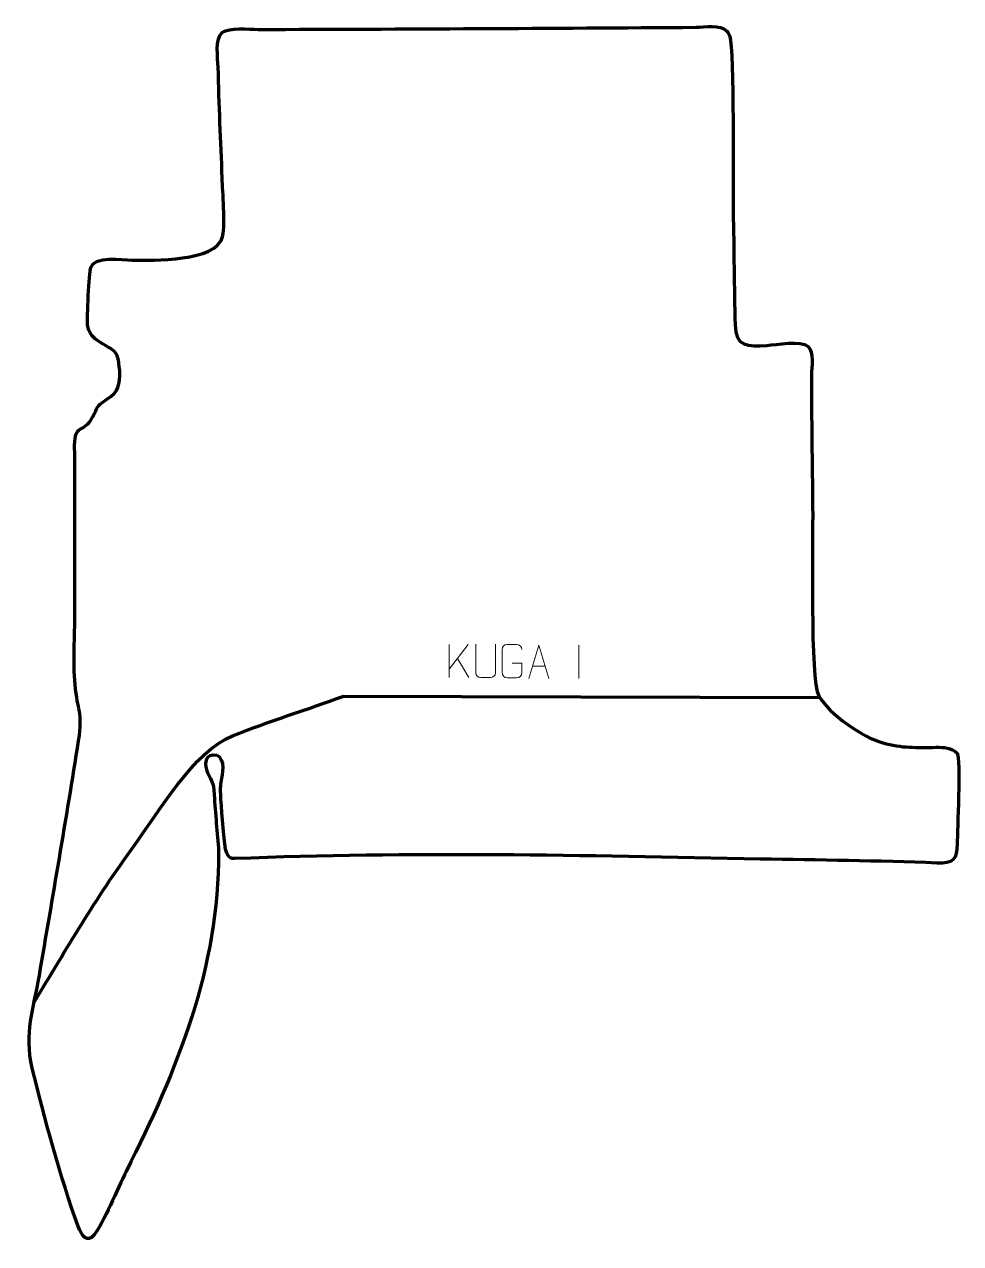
# Model space of a CAD drawing. Header units: millimetres. Extents: x -582 to 119, y -117 to 796.
import ezdxf

# ---------------------------------------------------------------- set-up
doc = ezdxf.new("R2010")
doc.units = ezdxf.units.MM
doc.header["$MEASUREMENT"] = 0
doc.layers.add('layer 2', color=7, linetype='Continuous')
doc.layers.add('layer 3', color=7, linetype='Continuous')

msp = doc.modelspace()

# ---------------------------------------------------------------- linework, layer by layer
at = {"layer": 'layer 2', "color": 142, "lineweight": 158}
msp.add_open_spline([(-574.4305, 63.4786), (-550.0384, 103.4008), (-528.2055, 141.4875), (-500.381, 179.4262), (-500.381, 179.4262), (-481.432, 205.263), (-454.4432, 251.8564), (-425.7327, 263.0621), (-425.7327, 263.0621), (-398.7727, 273.5845), (-369.9335, 282.74), (-342.4827, 292.7366)], degree=3, knots=[0, 0, 0, 0, 0.25, 0.25, 0.25, 0.25, 0.5, 0.5, 0.5, 0.5, 1, 1, 1, 1], dxfattribs=at)
msp.add_open_spline([(-343.4075, 292.7398), (-343.4075, 292.7398), (13.6122, 291.5352), (13.6122, 291.5352)], degree=3, dxfattribs=at)
at = {"layer": 'layer 3', "color": 242, "lineweight": 158}
msp.add_open_spline([(-433.5388, 680.5806), (-433.1727, 670.5249), (-431.3337, 645.7507), (-432.9765, 637.7674), (-432.9765, 637.7674), (-432.9765, 637.7674), (-433.2793, 636.617), (-433.2793, 636.617), (-433.2793, 636.617), (-438.2043, 617.9076), (-485.4607, 618.9878), (-501.1024, 619.3021), (-501.1024, 619.3021), (-508.5996, 619.4528), (-528.9456, 622.5119), (-531.9413, 613.7355), (-531.9413, 613.7355), (-533.3623, 609.5725), (-534.6954, 575.9873), (-534.3289, 570.4239), (-534.3289, 570.4239), (-533.7393, 566.11), (-531.8043, 562.2157), (-526.9109, 558.9259), (-526.9109, 558.9259), (-514.6557, 550.6868), (-511.6528, 553.5563), (-510.3131, 536.5847), (-510.3131, 536.5847), (-510.1567, 525.3101), (-510.6337, 521.2926), (-520.0882, 514.8378), (-520.0882, 514.8378), (-529.3641, 508.5049), (-525.8339, 510.3264), (-530.6394, 501.5809), (-530.6394, 501.5809), (-537.6102, 488.8948), (-544.114, 497.046), (-544.0529, 480.5936), (-544.0529, 480.5936), (-543.8972, 438.6535), (-543.9156, 396.698), (-543.893, 354.7567), (-543.893, 354.7567), (-543.8841, 337.5263), (-545.1574, 318.2835), (-543.7469, 301.4138), (-543.7469, 301.4138), (-541.9081, 281.1501), (-537.7652, 281.6224), (-541.0511, 259.1763), (-541.0511, 259.1763), (-550.3366, 200.6137), (-560.4312, 141.9491), (-570.4612, 83.5), (-570.4612, 83.5), (-574.9512, 57.4514), (-581.691, 41.0645), (-575.8794, 14.0802), (-575.8794, 14.0802), (-567.3853, -20.4877), (-554.0388, -70.294), (-541.5891, -103.9017), (-541.5891, -103.9017), (-538.6065, -111.9534), (-534.6264, -117.3449), (-529.4045, -110.7678), (-529.4045, -110.7678), (-522.6938, -102.3154), (-511.6246, -75.6694), (-505.4605, -63.3757), (-505.4605, -63.3757), (-467.1801, 13.0803), (-435.9048, 89.1229), (-436.2313, 176.2496), (-436.2313, 176.2496), (-437.2781, 190.4054), (-438.6649, 204.5748), (-439.5945, 218.7263), (-439.5945, 218.7263), (-440.3593, 230.3677), (-440.6848, 226.3369), (-444.7717, 236.0209), (-444.7717, 236.0209), (-446.6819, 240.5472), (-447.0397, 248.1193), (-440.5942, 248.5462), (-440.5942, 248.5462), (-431.182, 249.1696), (-432.4805, 236.6794), (-433.7081, 231.3398), (-433.7081, 231.3398), (-434.6381, 227.2943), (-434.8496, 223.401), (-434.684, 219.5535), (-434.684, 219.5535), (-434.2564, 209.6169), (-432.6203, 189.763), (-431.2393, 179.8522), (-431.2393, 179.8522), (-430.6073, 175.3167), (-429.1511, 170.7807), (-424.3112, 170.9769), (-424.3112, 170.9769), (-292.8085, 176.3065), (-161.9792, 173.3226), (-30.6488, 170.6848), (-30.6488, 170.6848), (13.2216, 169.8037), (57.8037, 169.4804), (101.5719, 167.6682), (101.5719, 167.6682), (114.2299, 167.1441), (116.7422, 170.3053), (116.9283, 182.1499), (116.9283, 182.1499), (117.0755, 191.524), (119.4916, 245.6741), (116.9327, 249.9467), (116.9327, 249.9467), (112.6994, 254.2319), (106.8383, 254.4024), (101.0957, 254.3502), (101.0957, 254.3502), (86.782, 254.2203), (75.4394, 253.667), (61.2944, 257.6423), (61.2944, 257.6423), (45.8519, 261.9823), (21.1482, 279.0887), (13.2153, 292.9904), (13.2153, 292.9904), (6.6019, 304.5799), (8.8987, 409.186), (8.6833, 434.0484), (8.6833, 434.0484), (8.3905, 467.0644), (7.6835, 500.1461), (7.8299, 533.1563), (7.8299, 533.1563), (7.8556, 538.9377), (9.7649, 550.6285), (5.2877, 554.5193), (5.2877, 554.5193), (-0.1548, 559.2488), (-18.3537, 555.8832), (-25.6759, 555.3836), (-25.6759, 555.3836), (-39.7684, 554.4219), (-49.1355, 554.2138), (-49.4486, 570.7864), (-49.4486, 570.7864), (-49.9832, 599.0884), (-50.3216, 627.406), (-50.8406, 655.7124), (-50.8406, 655.7124), (-51.1792, 673.99), (-49.8325, 775.9598), (-53.4155, 786.8968), (-53.4155, 786.8968), (-53.9273, 788.459), (-54.6407, 789.7915), (-55.621, 790.782), (-55.621, 790.782), (-60.5618, 795.7746), (-72.0533, 793.7887), (-78.6707, 793.6164), (-78.6707, 793.6164), (-187.997, 792.9457), (-297.3171, 792.2094), (-406.646, 792.0068), (-406.646, 792.0068), (-413.6971, 791.9941), (-428.3657, 793.804), (-433.5283, 789.5906), (-433.5283, 789.5906), (-439.1291, 785.0195), (-436.7298, 770.6959), (-436.5617, 763.6572), (-436.5617, 763.6572), (-435.8993, 735.9166), (-434.569, 708.2987), (-433.5388, 680.5806)], degree=3, knots=[0, 0, 0, 0, 0.0212766, 0.0212766, 0.0212766, 0.0212766, 0.04255319, 0.04255319, 0.04255319, 0.04255319, 0.06382979, 0.06382979, 0.06382979, 0.06382979, 0.08510638, 0.08510638, 0.08510638, 0.08510638, 0.10638298, 0.10638298, 0.10638298, 0.10638298, 0.12765957, 0.12765957, 0.12765957, 0.12765957, 0.14893617, 0.14893617, 0.14893617, 0.14893617, 0.17021277, 0.17021277, 0.17021277, 0.17021277, 0.19148936, 0.19148936, 0.19148936, 0.19148936, 0.21276596, 0.21276596, 0.21276596, 0.21276596, 0.23404255, 0.23404255, 0.23404255, 0.23404255, 0.25531915, 0.25531915, 0.25531915, 0.25531915, 0.27659574, 0.27659574, 0.27659574, 0.27659574, 0.29787234, 0.29787234, 0.29787234, 0.29787234, 0.31914894, 0.31914894, 0.31914894, 0.31914894, 0.34042553, 0.34042553, 0.34042553, 0.34042553, 0.36170213, 0.36170213, 0.36170213, 0.36170213, 0.38297872, 0.38297872, 0.38297872, 0.38297872, 0.40425532, 0.40425532, 0.40425532, 0.40425532, 0.42553191, 0.42553191, 0.42553191, 0.42553191, 0.44680851, 0.44680851, 0.44680851, 0.44680851, 0.46808511, 0.46808511, 0.46808511, 0.46808511, 0.4893617, 0.4893617, 0.4893617, 0.4893617, 0.5106383, 0.5106383, 0.5106383, 0.5106383, 0.53191489, 0.53191489, 0.53191489, 0.53191489, 0.55319149, 0.55319149, 0.55319149, 0.55319149, 0.57446809, 0.57446809, 0.57446809, 0.57446809, 0.59574468, 0.59574468, 0.59574468, 0.59574468, 0.61702128, 0.61702128, 0.61702128, 0.61702128, 0.63829787, 0.63829787, 0.63829787, 0.63829787, 0.65957447, 0.65957447, 0.65957447, 0.65957447, 0.68085106, 0.68085106, 0.68085106, 0.68085106, 0.70212766, 0.70212766, 0.70212766, 0.70212766, 0.72340426, 0.72340426, 0.72340426, 0.72340426, 0.74468085, 0.74468085, 0.74468085, 0.74468085, 0.76595745, 0.76595745, 0.76595745, 0.76595745, 0.78723404, 0.78723404, 0.78723404, 0.78723404, 0.80851064, 0.80851064, 0.80851064, 0.80851064, 0.82978723, 0.82978723, 0.82978723, 0.82978723, 0.85106383, 0.85106383, 0.85106383, 0.85106383, 0.87234043, 0.87234043, 0.87234043, 0.87234043, 0.89361702, 0.89361702, 0.89361702, 0.89361702, 0.91489362, 0.91489362, 0.91489362, 0.91489362, 0.93617021, 0.93617021, 0.93617021, 0.93617021, 0.95744681, 0.95744681, 0.95744681, 0.95744681, 1, 1, 1, 1], dxfattribs=at)
at = {"layer": 'layer 3', "color": 250, "lineweight": 9}
for points in [[(-263.6069, 331.4719), (-263.6069, 331.4719), (-263.6069, 306.5183), (-263.6069, 306.5183)], [(-249.2307, 331.4719), (-249.2307, 331.4719), (-263.6069, 312.8322), (-263.6069, 312.8322)], [(-166.3771, 330.93), (-166.3771, 330.93), (-166.3771, 305.9559), (-166.3771, 305.9559)], [(-248.9054, 306.6141), (-248.9054, 306.6141), (-257.3759, 320.9277), (-257.3759, 320.9277)], [(-201.125, 315.2156), (-201.125, 315.2156), (-191.6293, 315.2156), (-191.6293, 315.2156)]]:
    msp.add_open_spline(points, degree=3, dxfattribs=at)
for points, knots in [([(-228.9289, 331.4761), (-228.9293, 325.9366), (-228.8335, 315.7348), (-228.8331, 310.1944), (-228.8331, 310.1944), (-228.9729, 307.9549), (-230.6501, 306.5287), (-232.7978, 306.5182), (-232.7978, 306.5182), (-235.1297, 306.5186), (-237.4616, 306.5186), (-239.7931, 306.5182), (-239.7931, 306.5182), (-241.7181, 306.4167), (-243.6902, 308.2332), (-243.679, 310.1777), (-243.679, 310.1777), (-243.6787, 315.7396), (-243.5833, 325.915), (-243.5837, 331.4761)], [0, 0, 0, 0, 0.16666667, 0.16666667, 0.16666667, 0.16666667, 0.33333333, 0.33333333, 0.33333333, 0.33333333, 0.5, 0.5, 0.5, 0.5, 0.66666667, 0.66666667, 0.66666667, 0.66666667, 1, 1, 1, 1]), ([(-216.2757, 317.4429), (-216.2757, 317.4429), (-209.1076, 317.4429), (-209.1076, 317.4429), (-209.1076, 317.4429), (-209.1076, 317.4429), (-209.1076, 310.2748), (-209.1076, 310.2748), (-209.1076, 310.2748), (-209.2473, 307.9514), (-210.9245, 306.4718), (-213.0723, 306.461), (-213.0723, 306.461), (-215.4041, 306.4614), (-217.7361, 306.4614), (-220.0676, 306.461), (-220.0676, 306.461), (-221.9925, 306.3556), (-223.9647, 308.2401), (-223.9535, 310.2574), (-223.9535, 310.2574), (-223.9531, 316.0275), (-223.9531, 321.7972), (-223.9535, 327.5665), (-223.9535, 327.5665), (-223.9493, 329.7046), (-222.2025, 331.4238), (-220.0502, 331.4104), (-220.0502, 331.4104), (-217.7245, 331.4104), (-215.3984, 331.4104), (-213.0723, 331.4104), (-213.0723, 331.4104), (-211.1256, 331.4458), (-209.1342, 329.9543), (-209.1076, 327.5166)], [0, 0, 0, 0, 0.1, 0.1, 0.1, 0.1, 0.2, 0.2, 0.2, 0.2, 0.3, 0.3, 0.3, 0.3, 0.4, 0.4, 0.4, 0.4, 0.5, 0.5, 0.5, 0.5, 0.6, 0.6, 0.6, 0.6, 0.7, 0.7, 0.7, 0.7, 0.8, 0.8, 0.8, 0.8, 1, 1, 1, 1]), ([(-203.8476, 305.9662), (-203.8476, 305.9662), (-196.4766, 330.9197), (-196.4766, 330.9197), (-196.4766, 330.9197), (-196.4766, 330.9197), (-188.9067, 305.9662), (-188.9067, 305.9662)], [0, 0, 0, 0, 0.33333333, 0.33333333, 0.33333333, 0.33333333, 1, 1, 1, 1])]:
    msp.add_open_spline(points, degree=3, knots=knots, dxfattribs=at)

doc.saveas('drawing.dxf')
